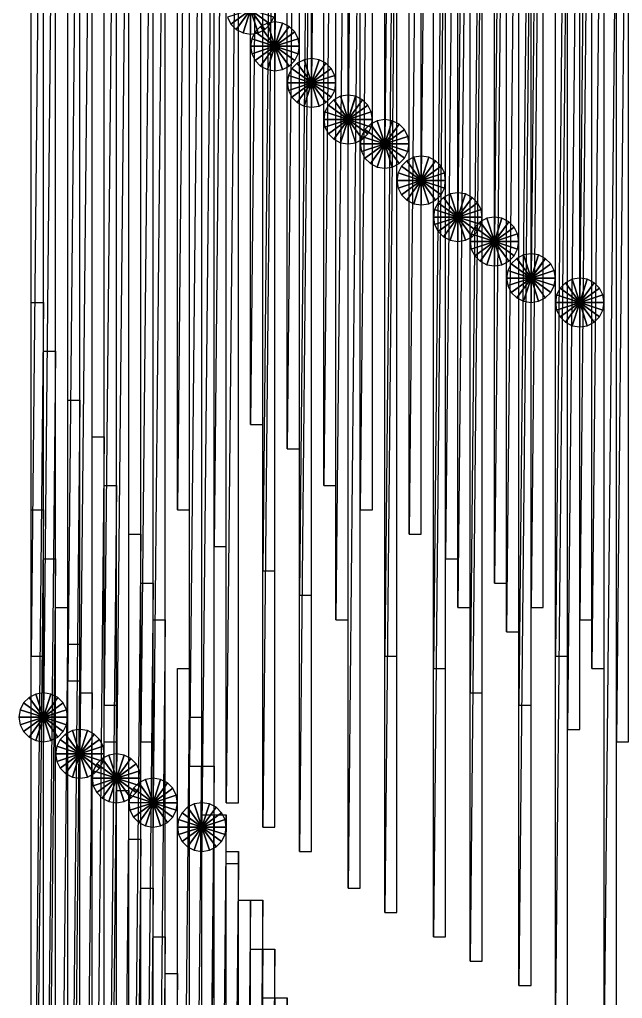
# Model space of a CAD drawing. Header units: metres. Extents: x -172 to 779, y -182 to 937.
# Drawn here: x 37 to 86.5, y 375 to 455.2 of the extents above; entities that cross this region are included whole.
import ezdxf

# ---------------------------------------------------------------- set-up
doc = ezdxf.new("R2010")
doc.units = ezdxf.units.M

msp = doc.modelspace()

# ---------------------------------------------------------------- linework, layer by layer
for points in [[(58, 453), (59, 453), (59, 554), (59.0001, 554.0001, 0.0001)], [(59, 554), (58, 453), (58, 554), (58.0001, 554.0001, 0.0001)], [(61, 450), (62, 450), (62, 551), (62.0001, 551.0001, 0.0001)], [(62, 551), (61, 450), (61, 551), (61.0001, 551.0001, 0.0001)], [(64, 447), (65, 447), (65, 548), (65.0001, 548.0001, 0.0001)], [(65, 548), (64, 447), (64, 548), (64.0001, 548.0001, 0.0001)], [(67, 445), (68, 445), (68, 546), (68.0001, 546.0001, 0.0001)], [(68, 546), (67, 445), (67, 546), (67.0001, 546.0001, 0.0001)], [(70, 442), (71, 442), (71, 543), (71.0001, 543.0001, 0.0001)], [(71, 543), (70, 442), (70, 543), (70.0001, 543.0001, 0.0001)], [(73, 439), (74, 439), (74, 540), (74.0001, 540.0001, 0.0001)], [(74, 540), (73, 439), (73, 540), (73.0001, 540.0001, 0.0001)], [(76, 437), (77, 437), (77, 538), (77.0001, 538.0001, 0.0001)], [(77, 538), (76, 437), (76, 538), (76.0001, 538.0001, 0.0001)], [(79, 434), (80, 434), (80, 535), (80.0001, 535.0001, 0.0001)], [(80, 535), (79, 434), (79, 535), (79.0001, 535.0001, 0.0001)], [(83, 432), (84, 432), (84, 533), (84.0001, 533.0001, 0.0001)], [(84, 533), (83, 432), (83, 533), (83.0001, 533.0001, 0.0001)], [(56, 422), (57, 422), (57, 523), (57.0001, 523.0001, 0.0001)], [(57, 523), (56, 422), (56, 523), (56.0001, 523.0001, 0.0001)], [(59, 420), (60, 420), (60, 521), (60.0001, 521.0001, 0.0001)], [(60, 521), (59, 420), (59, 521), (59.0001, 521.0001, 0.0001)], [(62, 417), (63, 417), (63, 518), (63.0001, 518.0001, 0.0001)], [(63, 518), (62, 417), (62, 518), (62.0001, 518.0001, 0.0001)], [(50, 415), (51, 415), (51, 516), (51.0001, 516.0001, 0.0001)], [(51, 516), (50, 415), (50, 516), (50.0001, 516.0001, 0.0001)], [(65, 415), (66, 415), (66, 516), (66.0001, 516.0001, 0.0001)], [(66, 516), (65, 415), (65, 516), (65.0001, 516.0001, 0.0001)], [(69, 413), (70, 413), (70, 514), (70.0001, 514.0001, 0.0001)], [(70, 514), (69, 413), (69, 514), (69.0001, 514.0001, 0.0001)], [(53, 412), (54, 412), (54, 513), (54.0001, 513.0001, 0.0001)], [(54, 513), (53, 412), (53, 513), (53.0001, 513.0001, 0.0001)], [(72, 411), (73, 411), (73, 512), (73.0001, 512.0001, 0.0001)], [(73, 512), (72, 411), (72, 512), (72.0001, 512.0001, 0.0001)], [(57, 410), (58, 410), (58, 511), (58.0001, 511.0001, 0.0001)], [(58, 511), (57, 410), (57, 511), (57.0001, 511.0001, 0.0001)], [(76, 409), (77, 409), (77, 510), (77.0001, 510.0001, 0.0001)], [(77, 510), (76, 409), (76, 510), (76.0001, 510.0001, 0.0001)], [(60, 408), (61, 408), (61, 509), (61.0001, 509.0001, 0.0001)], [(61, 509), (60, 408), (60, 509), (60.0001, 509.0001, 0.0001)], [(73, 407), (74, 407), (74, 508), (74.0001, 508.0001, 0.0001)], [(74, 508), (73, 407), (73, 508), (73.0001, 508.0001, 0.0001)], [(79, 407), (80, 407), (80, 508), (80.0001, 508.0001, 0.0001)], [(80, 508), (79, 407), (79, 508), (79.0001, 508.0001, 0.0001)], [(63, 406), (64, 406), (64, 507), (64.0001, 507.0001, 0.0001)], [(64, 507), (63, 406), (63, 507), (63.0001, 507.0001, 0.0001)], [(83, 406), (84, 406), (84, 507), (84.0001, 507.0001, 0.0001)], [(84, 507), (83, 406), (83, 507), (83.0001, 507.0001, 0.0001)], [(77, 405), (78, 405), (78, 506), (78.0001, 506.0001, 0.0001)], [(78, 506), (77, 405), (77, 506), (77.0001, 506.0001, 0.0001)], [(38, 403), (39, 403), (39, 504), (39.0001, 504.0001, 0.0001)], [(39, 504), (38, 403), (38, 504), (38.0001, 504.0001, 0.0001)], [(67, 403), (68, 403), (68, 504), (68.0001, 504.0001, 0.0001)], [(68, 504), (67, 403), (67, 504), (67.0001, 504.0001, 0.0001)], [(81, 403), (82, 403), (82, 504), (82.0001, 504.0001, 0.0001)], [(82, 504), (81, 403), (81, 504), (81.0001, 504.0001, 0.0001)], [(71, 402), (72, 402), (72, 503), (72.0001, 503.0001, 0.0001)], [(72, 503), (71, 402), (71, 503), (71.0001, 503.0001, 0.0001)], [(84, 402), (85, 402), (85, 503), (85.0001, 503.0001, 0.0001)], [(85, 503), (84, 402), (84, 503), (84.0001, 503.0001, 0.0001)], [(41, 401), (42, 401), (42, 502), (42.0001, 502.0001, 0.0001)], [(42, 502), (41, 401), (41, 502), (41.0001, 502.0001, 0.0001)], [(74, 400), (75, 400), (75, 501), (75.0001, 501.0001, 0.0001)], [(75, 501), (74, 400), (74, 501), (74.0001, 501.0001, 0.0001)], [(44, 399), (45, 399), (45, 500), (45.0001, 500.0001, 0.0001)], [(45, 500), (44, 399), (44, 500), (44.0001, 500.0001, 0.0001)], [(78, 399), (79, 399), (79, 500), (79.0001, 500.0001, 0.0001)], [(79, 500), (78, 399), (78, 500), (78.0001, 500.0001, 0.0001)], [(39, 398), (40, 398), (40, 499), (40.0001, 499.0001, 0.0001)], [(40, 499), (39, 398), (39, 499), (39.0001, 499.0001, 0.0001)], [(82, 397), (83, 397), (83, 498), (83.0001, 498.0001, 0.0001)], [(83, 498), (82, 397), (82, 498), (82.0001, 498.0001, 0.0001)], [(47, 396), (48, 396), (48, 497), (48.0001, 497.0001, 0.0001)], [(48, 497), (47, 396), (47, 497), (47.0001, 497.0001, 0.0001)], [(86, 396), (87, 396), (87, 497), (87.0001, 497.0001, 0.0001)], [(87, 497), (86, 396), (86, 497), (86.0001, 497.0001, 0.0001)], [(42, 395), (43, 395), (43, 496), (43.0001, 496.0001, 0.0001)], [(43, 496), (42, 395), (42, 496), (42.0001, 496.0001, 0.0001)], [(51, 394), (52, 394), (52, 495), (52.0001, 495.0001, 0.0001)], [(52, 495), (51, 394), (51, 495), (51.0001, 495.0001, 0.0001)], [(45, 393), (46, 393), (46, 494), (46.0001, 494.0001, 0.0001)], [(46, 494), (45, 393), (45, 494), (45.0001, 494.0001, 0.0001)], [(48, 391), (49, 391), (49, 492), (49.0001, 492.0001, 0.0001)], [(49, 492), (48, 391), (48, 492), (48.0001, 492.0001, 0.0001)], [(54, 391), (55, 391), (55, 492), (55.0001, 492.0001, 0.0001)], [(55, 492), (54, 391), (54, 492), (54.0001, 492.0001, 0.0001)], [(52, 389), (53, 389), (53, 490), (53.0001, 490.0001, 0.0001)], [(53, 490), (52, 389), (52, 490), (52.0001, 490.0001, 0.0001)], [(57, 389), (58, 389), (58, 490), (58.0001, 490.0001, 0.0001)], [(58, 490), (57, 389), (57, 490), (57.0001, 490.0001, 0.0001)], [(60, 387), (61, 387), (61, 488), (61.0001, 488.0001, 0.0001)], [(61, 488), (60, 387), (60, 488), (60.0001, 488.0001, 0.0001)], [(64, 384), (65, 384), (65, 485), (65.0001, 485.0001, 0.0001)], [(65, 485), (64, 384), (64, 485), (64.0001, 485.0001, 0.0001)], [(67, 382), (68, 382), (68, 483), (68.0001, 483.0001, 0.0001)], [(68, 483), (67, 382), (67, 483), (67.0001, 483.0001, 0.0001)], [(71, 380), (72, 380), (72, 481), (72.0001, 481.0001, 0.0001)], [(72, 481), (71, 380), (71, 481), (71.0001, 481.0001, 0.0001)], [(74, 378), (75, 378), (75, 479), (75.0001, 479.0001, 0.0001)], [(75, 479), (74, 378), (74, 479), (74.0001, 479.0001, 0.0001)], [(78, 376), (79, 376), (79, 477), (79.0001, 477.0001, 0.0001)], [(79, 477), (78, 376), (78, 477), (78.0001, 477.0001, 0.0001)], [(81, 374), (82, 374), (82, 475), (82.0001, 475.0001, 0.0001)], [(82, 475), (81, 374), (81, 475), (81.0001, 475.0001, 0.0001)], [(85, 372), (86, 372), (86, 473), (86.0001, 473.0001, 0.0001)], [(86, 473), (85, 372), (85, 473), (85.0001, 473.0001, 0.0001)], [(56, 456), (54.097885, 455.38196), (54.381966, 454.82443), (54.382065, 454.82452, 0.0001)], [(56, 456), (54.381966, 454.82443), (54.82443, 454.38196), (54.824528, 454.38205, 0.0001)], [(56, 456), (54.82443, 454.38196), (55.381966, 454.0979), (55.382065, 454.098, 0.0001)], [(56, 456), (55.381966, 454.0979), (56, 454), (56.0001, 454.0001, 0.0001)], [(56, 456), (56, 454), (56.618034, 454.0979), (56.618134, 454.098, 0.0001)], [(56, 456), (56.618034, 454.0979), (57.17557, 454.38196), (57.17567, 454.38205, 0.0001)], [(56, 456), (57.17557, 454.38196), (57.618034, 454.82443), (57.618134, 454.82452, 0.0001)], [(56, 456), (57.618034, 454.82443), (57.902115, 455.38196), (57.902214, 455.38205, 0.0001)], [(58, 453), (58, 455), (57.381966, 454.9021), (57.382065, 454.9022, 0.0001)], [(58, 453), (58.618034, 454.9021), (58, 455), (58.0001, 455.0001, 0.0001)], [(58, 453), (56.381966, 454.17557), (56.097885, 453.61804), (56.097984, 453.61813, 0.0001)], [(58, 453), (56.82443, 454.61804), (56.381966, 454.17557), (56.382065, 454.17566, 0.0001)], [(58, 453), (57.381966, 454.9021), (56.82443, 454.61804), (56.824528, 454.61813, 0.0001)], [(58, 453), (59.17557, 454.61804), (58.618034, 454.9021), (58.618134, 454.9022, 0.0001)], [(58, 453), (59.618034, 454.17557), (59.17557, 454.61804), (59.17567, 454.61813, 0.0001)], [(58, 453), (59.902115, 453.61804), (59.618034, 454.17557), (59.618134, 454.17566, 0.0001)], [(58, 453), (56.097885, 453.61804), (56, 453), (56.0001, 453.0001, 0.0001)], [(58, 453), (60, 453), (59.902115, 453.61804), (59.902214, 453.61813, 0.0001)], [(58, 453), (56, 453), (56.097885, 452.38196), (56.097984, 452.38205, 0.0001)], [(58, 453), (56.097885, 452.38196), (56.381966, 451.82443), (56.382065, 451.82452, 0.0001)], [(58, 453), (56.381966, 451.82443), (56.82443, 451.38196), (56.824528, 451.38205, 0.0001)], [(58, 453), (56.82443, 451.38196), (57.381966, 451.0979), (57.382065, 451.098, 0.0001)], [(58, 453), (57.381966, 451.0979), (58, 451), (58.0001, 451.0001, 0.0001)], [(58, 453), (59.902115, 452.38196), (60, 453), (60.0001, 453.0001, 0.0001)], [(58, 453), (58, 451), (58.618034, 451.0979), (58.618134, 451.098, 0.0001)], [(58, 453), (58.618034, 451.0979), (59.17557, 451.38196), (59.17567, 451.38205, 0.0001)], [(58, 453), (59.17557, 451.38196), (59.618034, 451.82443), (59.618134, 451.82452, 0.0001)], [(58, 453), (59.618034, 451.82443), (59.902115, 452.38196), (59.902214, 452.38205, 0.0001)], [(61, 450), (60.381966, 451.9021), (59.82443, 451.61804), (59.824528, 451.61813, 0.0001)], [(61, 450), (61, 452), (60.381966, 451.9021), (60.382065, 451.9022, 0.0001)], [(61, 450), (61.618034, 451.9021), (61, 452), (61.0001, 452.0001, 0.0001)], [(61, 450), (62.17557, 451.61804), (61.618034, 451.9021), (61.618134, 451.9022, 0.0001)], [(61, 450), (59.381966, 451.17557), (59.097885, 450.61804), (59.097984, 450.61813, 0.0001)], [(61, 450), (59.82443, 451.61804), (59.381966, 451.17557), (59.382065, 451.17566, 0.0001)], [(61, 450), (62.618034, 451.17557), (62.17557, 451.61804), (62.17567, 451.61813, 0.0001)], [(61, 450), (62.902115, 450.61804), (62.618034, 451.17557), (62.618134, 451.17566, 0.0001)], [(61, 450), (59.097885, 450.61804), (59, 450), (59.0001, 450.0001, 0.0001)], [(61, 450), (63, 450), (62.902115, 450.61804), (62.902214, 450.61813, 0.0001)], [(61, 450), (59, 450), (59.097885, 449.38196), (59.097984, 449.38205, 0.0001)], [(61, 450), (59.097885, 449.38196), (59.381966, 448.82443), (59.382065, 448.82452, 0.0001)], [(61, 450), (59.381966, 448.82443), (59.82443, 448.38196), (59.824528, 448.38205, 0.0001)], [(61, 450), (59.82443, 448.38196), (60.381966, 448.0979), (60.382065, 448.098, 0.0001)], [(61, 450), (60.381966, 448.0979), (61, 448), (61.0001, 448.0001, 0.0001)], [(61, 450), (62.902115, 449.38196), (63, 450), (63.0001, 450.0001, 0.0001)], [(61, 450), (61, 448), (61.618034, 448.0979), (61.618134, 448.098, 0.0001)], [(61, 450), (61.618034, 448.0979), (62.17557, 448.38196), (62.17567, 448.38205, 0.0001)], [(61, 450), (62.17557, 448.38196), (62.618034, 448.82443), (62.618134, 448.82452, 0.0001)], [(61, 450), (62.618034, 448.82443), (62.902115, 449.38196), (62.902214, 449.38205, 0.0001)], [(64, 447), (62.82443, 448.61804), (62.381966, 448.17557), (62.382065, 448.17566, 0.0001)], [(64, 447), (63.381966, 448.9021), (62.82443, 448.61804), (62.824528, 448.61813, 0.0001)], [(64, 447), (64, 449), (63.381966, 448.9021), (63.382065, 448.9022, 0.0001)], [(64, 447), (64.618034, 448.9021), (64, 449), (64.0001, 449.0001, 0.0001)], [(64, 447), (65.17557, 448.61804), (64.618034, 448.9021), (64.61813, 448.9022, 0.0001)], [(64, 447), (65.618034, 448.17557), (65.17557, 448.61804), (65.17567, 448.61813, 0.0001)], [(64, 447), (62.381966, 448.17557), (62.097885, 447.61804), (62.097984, 447.61813, 0.0001)], [(64, 447), (65.902115, 447.61804), (65.618034, 448.17557), (65.61813, 448.17566, 0.0001)], [(64, 447), (62.097885, 447.61804), (62, 447), (62.0001, 447.0001, 0.0001)], [(64, 447), (62, 447), (62.097885, 446.38196), (62.097984, 446.38205, 0.0001)], [(64, 447), (62.097885, 446.38196), (62.381966, 445.82443), (62.382065, 445.82452, 0.0001)], [(64, 447), (62.381966, 445.82443), (62.82443, 445.38196), (62.824528, 445.38205, 0.0001)], [(64, 447), (62.82443, 445.38196), (63.381966, 445.0979), (63.382065, 445.098, 0.0001)], [(64, 447), (63.381966, 445.0979), (64, 445), (64.0001, 445.0001, 0.0001)], [(64, 447), (66, 447), (65.902115, 447.61804), (65.902214, 447.61813, 0.0001)], [(64, 447), (65.902115, 446.38196), (66, 447), (66.0001, 447.0001, 0.0001)], [(64, 447), (64, 445), (64.618034, 445.0979), (64.61813, 445.098, 0.0001)], [(64, 447), (64.618034, 445.0979), (65.17557, 445.38196), (65.17567, 445.38205, 0.0001)], [(64, 447), (65.17557, 445.38196), (65.618034, 445.82443), (65.61813, 445.82452, 0.0001)], [(64, 447), (65.618034, 445.82443), (65.902115, 446.38196), (65.902214, 446.38205, 0.0001)], [(67, 445), (67, 447), (66.381966, 446.9021), (66.382065, 446.9022, 0.0001)], [(67, 445), (67.618034, 446.9021), (67, 447), (67.0001, 447.0001, 0.0001)], [(67, 445), (65.381966, 446.17557), (65.097885, 445.61804), (65.097984, 445.61813, 0.0001)], [(67, 445), (65.82443, 446.61804), (65.381966, 446.17557), (65.382065, 446.17566, 0.0001)], [(67, 445), (66.381966, 446.9021), (65.82443, 446.61804), (65.82453, 446.61813, 0.0001)], [(67, 445), (68.17557, 446.61804), (67.618034, 446.9021), (67.61813, 446.9022, 0.0001)], [(67, 445), (68.618034, 446.17557), (68.17557, 446.61804), (68.17567, 446.61813, 0.0001)], [(67, 445), (68.902115, 445.61804), (68.618034, 446.17557), (68.61813, 446.17566, 0.0001)], [(67, 445), (65.097885, 445.61804), (65, 445), (65.0001, 445.0001, 0.0001)], [(67, 445), (69, 445), (68.902115, 445.61804), (68.902214, 445.61813, 0.0001)], [(67, 445), (65, 445), (65.097885, 444.38196), (65.097984, 444.38205, 0.0001)], [(67, 445), (65.097885, 444.38196), (65.381966, 443.82443), (65.382065, 443.82452, 0.0001)], [(67, 445), (65.381966, 443.82443), (65.82443, 443.38196), (65.82453, 443.38205, 0.0001)], [(67, 445), (65.82443, 443.38196), (66.381966, 443.0979), (66.382065, 443.098, 0.0001)], [(67, 445), (66.381966, 443.0979), (67, 443), (67.0001, 443.0001, 0.0001)], [(67, 445), (68.902115, 444.38196), (69, 445), (69.0001, 445.0001, 0.0001)], [(67, 445), (67, 443), (67.618034, 443.0979), (67.61813, 443.098, 0.0001)], [(67, 445), (67.618034, 443.0979), (68.17557, 443.38196), (68.17567, 443.38205, 0.0001)], [(67, 445), (68.17557, 443.38196), (68.618034, 443.82443), (68.61813, 443.82452, 0.0001)], [(67, 445), (68.618034, 443.82443), (68.902115, 444.38196), (68.902214, 444.38205, 0.0001)], [(70, 442), (69.381966, 443.9021), (68.82443, 443.61804), (68.82453, 443.61813, 0.0001)], [(70, 442), (70, 444), (69.381966, 443.9021), (69.382065, 443.9022, 0.0001)], [(70, 442), (70.618034, 443.9021), (70, 444), (70.0001, 444.0001, 0.0001)], [(70, 442), (71.17557, 443.61804), (70.618034, 443.9021), (70.61813, 443.9022, 0.0001)], [(70, 442), (68.381966, 443.17557), (68.097885, 442.61804), (68.097984, 442.61813, 0.0001)], [(70, 442), (68.82443, 443.61804), (68.381966, 443.17557), (68.382065, 443.17566, 0.0001)], [(70, 442), (71.618034, 443.17557), (71.17557, 443.61804), (71.17567, 443.61813, 0.0001)], [(70, 442), (71.902115, 442.61804), (71.618034, 443.17557), (71.61813, 443.17566, 0.0001)], [(70, 442), (68.097885, 442.61804), (68, 442), (68.0001, 442.0001, 0.0001)], [(70, 442), (72, 442), (71.902115, 442.61804), (71.902214, 442.61813, 0.0001)], [(70, 442), (68, 442), (68.097885, 441.38196), (68.097984, 441.38205, 0.0001)], [(70, 442), (68.097885, 441.38196), (68.381966, 440.82443), (68.382065, 440.82452, 0.0001)], [(70, 442), (68.381966, 440.82443), (68.82443, 440.38196), (68.82453, 440.38205, 0.0001)], [(70, 442), (68.82443, 440.38196), (69.381966, 440.0979), (69.382065, 440.098, 0.0001)], [(70, 442), (69.381966, 440.0979), (70, 440), (70.0001, 440.0001, 0.0001)], [(70, 442), (71.902115, 441.38196), (72, 442), (72.0001, 442.0001, 0.0001)], [(70, 442), (70, 440), (70.618034, 440.0979), (70.61813, 440.098, 0.0001)], [(70, 442), (70.618034, 440.0979), (71.17557, 440.38196), (71.17567, 440.38205, 0.0001)], [(70, 442), (71.17557, 440.38196), (71.618034, 440.82443), (71.61813, 440.82452, 0.0001)], [(70, 442), (71.618034, 440.82443), (71.902115, 441.38196), (71.902214, 441.38205, 0.0001)], [(73, 439), (71.82443, 440.61804), (71.381966, 440.17557), (71.382065, 440.17566, 0.0001)], [(73, 439), (72.381966, 440.9021), (71.82443, 440.61804), (71.82453, 440.61813, 0.0001)], [(73, 439), (73, 441), (72.381966, 440.9021), (72.382065, 440.9022, 0.0001)], [(73, 439), (73.618034, 440.9021), (73, 441), (73.0001, 441.0001, 0.0001)], [(73, 439), (74.17557, 440.61804), (73.618034, 440.9021), (73.61813, 440.9022, 0.0001)], [(73, 439), (74.618034, 440.17557), (74.17557, 440.61804), (74.17567, 440.61813, 0.0001)], [(73, 439), (71.381966, 440.17557), (71.097885, 439.61804), (71.097984, 439.61813, 0.0001)], [(73, 439), (74.902115, 439.61804), (74.618034, 440.17557), (74.61813, 440.17566, 0.0001)], [(73, 439), (71.097885, 439.61804), (71, 439), (71.0001, 439.0001, 0.0001)], [(73, 439), (71, 439), (71.097885, 438.38196), (71.097984, 438.38205, 0.0001)], [(73, 439), (71.097885, 438.38196), (71.381966, 437.82443), (71.382065, 437.82452, 0.0001)], [(73, 439), (71.381966, 437.82443), (71.82443, 437.38196), (71.82453, 437.38205, 0.0001)], [(73, 439), (71.82443, 437.38196), (72.381966, 437.0979), (72.382065, 437.098, 0.0001)], [(73, 439), (72.381966, 437.0979), (73, 437), (73.0001, 437.0001, 0.0001)], [(73, 439), (75, 439), (74.902115, 439.61804), (74.902214, 439.61813, 0.0001)], [(73, 439), (74.902115, 438.38196), (75, 439), (75.0001, 439.0001, 0.0001)], [(73, 439), (73, 437), (73.618034, 437.0979), (73.61813, 437.098, 0.0001)], [(73, 439), (73.618034, 437.0979), (74.17557, 437.38196), (74.17567, 437.38205, 0.0001)], [(73, 439), (74.17557, 437.38196), (74.618034, 437.82443), (74.61813, 437.82452, 0.0001)], [(73, 439), (74.618034, 437.82443), (74.902115, 438.38196), (74.902214, 438.38205, 0.0001)], [(76, 437), (75.381966, 438.9021), (74.82443, 438.61804), (74.82453, 438.61813, 0.0001)], [(76, 437), (76, 439), (75.381966, 438.9021), (75.382065, 438.9022, 0.0001)], [(76, 437), (76.618034, 438.9021), (76, 439), (76.0001, 439.0001, 0.0001)], [(76, 437), (77.17557, 438.61804), (76.618034, 438.9021), (76.61813, 438.9022, 0.0001)], [(76, 437), (74.381966, 438.17557), (74.097885, 437.61804), (74.097984, 437.61813, 0.0001)], [(76, 437), (74.82443, 438.61804), (74.381966, 438.17557), (74.382065, 438.17566, 0.0001)], [(76, 437), (77.618034, 438.17557), (77.17557, 438.61804), (77.17567, 438.61813, 0.0001)], [(76, 437), (77.902115, 437.61804), (77.618034, 438.17557), (77.61813, 438.17566, 0.0001)], [(76, 437), (74.097885, 437.61804), (74, 437), (74.0001, 437.0001, 0.0001)], [(76, 437), (78, 437), (77.902115, 437.61804), (77.902214, 437.61813, 0.0001)], [(76, 437), (74, 437), (74.097885, 436.38196), (74.097984, 436.38205, 0.0001)], [(76, 437), (74.097885, 436.38196), (74.381966, 435.82443), (74.382065, 435.82452, 0.0001)], [(76, 437), (74.381966, 435.82443), (74.82443, 435.38196), (74.82453, 435.38205, 0.0001)], [(76, 437), (74.82443, 435.38196), (75.381966, 435.0979), (75.382065, 435.098, 0.0001)], [(76, 437), (75.381966, 435.0979), (76, 435), (76.0001, 435.0001, 0.0001)], [(76, 437), (77.902115, 436.38196), (78, 437), (78.0001, 437.0001, 0.0001)], [(76, 437), (76, 435), (76.618034, 435.0979), (76.61813, 435.098, 0.0001)], [(76, 437), (76.618034, 435.0979), (77.17557, 435.38196), (77.17567, 435.38205, 0.0001)], [(76, 437), (77.17557, 435.38196), (77.618034, 435.82443), (77.61813, 435.82452, 0.0001)], [(76, 437), (77.618034, 435.82443), (77.902115, 436.38196), (77.902214, 436.38205, 0.0001)], [(79, 434), (78.381966, 435.9021), (77.82443, 435.61804), (77.82453, 435.61813, 0.0001)], [(79, 434), (79, 436), (78.381966, 435.9021), (78.382065, 435.9022, 0.0001)], [(79, 434), (79.618034, 435.9021), (79, 436), (79.0001, 436.0001, 0.0001)], [(79, 434), (80.17557, 435.61804), (79.618034, 435.9021), (79.61813, 435.9022, 0.0001)], [(79, 434), (77.381966, 435.17557), (77.097885, 434.61804), (77.097984, 434.61813, 0.0001)], [(79, 434), (77.82443, 435.61804), (77.381966, 435.17557), (77.382065, 435.17566, 0.0001)], [(79, 434), (80.618034, 435.17557), (80.17557, 435.61804), (80.17567, 435.61813, 0.0001)], [(79, 434), (80.902115, 434.61804), (80.618034, 435.17557), (80.61813, 435.17566, 0.0001)], [(79, 434), (77.097885, 434.61804), (77, 434), (77.0001, 434.0001, 0.0001)], [(79, 434), (81, 434), (80.902115, 434.61804), (80.902214, 434.61813, 0.0001)], [(79, 434), (77, 434), (77.097885, 433.38196), (77.097984, 433.38205, 0.0001)], [(79, 434), (77.097885, 433.38196), (77.381966, 432.82443), (77.382065, 432.82452, 0.0001)], [(79, 434), (77.381966, 432.82443), (77.82443, 432.38196), (77.82453, 432.38205, 0.0001)], [(79, 434), (77.82443, 432.38196), (78.381966, 432.0979), (78.382065, 432.098, 0.0001)], [(79, 434), (78.381966, 432.0979), (79, 432), (79.0001, 432.0001, 0.0001)], [(79, 434), (80.902115, 433.38196), (81, 434), (81.0001, 434.0001, 0.0001)], [(79, 434), (79, 432), (79.618034, 432.0979), (79.61813, 432.098, 0.0001)], [(79, 434), (79.618034, 432.0979), (80.17557, 432.38196), (80.17567, 432.38205, 0.0001)], [(79, 434), (80.17557, 432.38196), (80.618034, 432.82443), (80.61813, 432.82452, 0.0001)], [(79, 434), (80.618034, 432.82443), (80.902115, 433.38196), (80.902214, 433.38205, 0.0001)], [(83, 432), (81.82443, 433.61804), (81.381966, 433.17557), (81.382065, 433.17566, 0.0001)], [(83, 432), (82.381966, 433.9021), (81.82443, 433.61804), (81.82453, 433.61813, 0.0001)], [(83, 432), (83, 434), (82.381966, 433.9021), (82.382065, 433.9022, 0.0001)], [(83, 432), (83.618034, 433.9021), (83, 434), (83.0001, 434.0001, 0.0001)], [(83, 432), (84.17557, 433.61804), (83.618034, 433.9021), (83.61813, 433.9022, 0.0001)], [(83, 432), (84.618034, 433.17557), (84.17557, 433.61804), (84.17567, 433.61813, 0.0001)], [(83, 432), (81.097885, 432.61804), (81, 432), (81.0001, 432.0001, 0.0001)], [(83, 432), (81.381966, 433.17557), (81.097885, 432.61804), (81.097984, 432.61813, 0.0001)], [(83, 432), (84.902115, 432.61804), (84.618034, 433.17557), (84.61813, 433.17566, 0.0001)], [(83, 432), (85, 432), (84.902115, 432.61804), (84.902214, 432.61813, 0.0001)], [(38, 331), (39, 331), (39, 432), (39.0001, 432.0001, 0.0001)], [(39, 432), (38, 331), (38, 432), (38.0001, 432.0001, 0.0001)], [(83, 432), (81, 432), (81.097885, 431.38196), (81.097984, 431.38205, 0.0001)], [(83, 432), (81.097885, 431.38196), (81.381966, 430.82443), (81.382065, 430.82452, 0.0001)], [(83, 432), (81.381966, 430.82443), (81.82443, 430.38196), (81.82453, 430.38205, 0.0001)], [(83, 432), (81.82443, 430.38196), (82.381966, 430.0979), (82.382065, 430.098, 0.0001)], [(83, 432), (82.381966, 430.0979), (83, 430), (83.0001, 430.0001, 0.0001)], [(83, 432), (84.902115, 431.38196), (85, 432), (85.0001, 432.0001, 0.0001)], [(83, 432), (83, 430), (83.618034, 430.0979), (83.61813, 430.098, 0.0001)], [(83, 432), (83.618034, 430.0979), (84.17557, 430.38196), (84.17567, 430.38205, 0.0001)], [(83, 432), (84.17557, 430.38196), (84.618034, 430.82443), (84.61813, 430.82452, 0.0001)], [(83, 432), (84.618034, 430.82443), (84.902115, 431.38196), (84.902214, 431.38205, 0.0001)], [(39, 327), (40, 327), (40, 428), (40.0001, 428.0001, 0.0001)], [(40, 428), (39, 327), (39, 428), (39.0001, 428.0001, 0.0001)], [(41, 323), (42, 323), (42, 424), (42.0001, 424.0001, 0.0001)], [(42, 424), (41, 323), (41, 424), (41.0001, 424.0001, 0.0001)], [(43, 320), (44, 320), (44, 421), (44.0001, 421.0001, 0.0001)], [(44, 421), (43, 320), (43, 421), (43.0001, 421.0001, 0.0001)], [(44, 316), (45, 316), (45, 417), (45.0001, 417.0001, 0.0001)], [(45, 417), (44, 316), (44, 417), (44.0001, 417.0001, 0.0001)], [(38, 314), (39, 314), (39, 415), (39.0001, 415.0001, 0.0001)], [(39, 415), (38, 314), (38, 415), (38.0001, 415.0001, 0.0001)], [(46, 312), (47, 312), (47, 413), (47.0001, 413.0001, 0.0001)], [(47, 413), (46, 312), (46, 413), (46.0001, 413.0001, 0.0001)], [(39, 310), (40, 310), (40, 411), (40.0001, 411.0001, 0.0001)], [(40, 411), (39, 310), (39, 411), (39.0001, 411.0001, 0.0001)], [(47, 308), (48, 308), (48, 409), (48.0001, 409.0001, 0.0001)], [(48, 409), (47, 308), (47, 409), (47.0001, 409.0001, 0.0001)], [(40, 306), (41, 306), (41, 407), (41.0001, 407.0001, 0.0001)], [(41, 407), (40, 306), (40, 407), (40.0001, 407.0001, 0.0001)], [(48, 305), (49, 305), (49, 406), (49.0001, 406.0001, 0.0001)], [(49, 406), (48, 305), (48, 406), (48.0001, 406.0001, 0.0001)], [(41, 303), (42, 303), (42, 404), (42.0001, 404.0001, 0.0001)], [(42, 404), (41, 303), (41, 404), (41.0001, 404.0001, 0.0001)], [(50, 301), (51, 301), (51, 402), (51.0001, 402.0001, 0.0001)], [(51, 402), (50, 301), (50, 402), (50.0001, 402.0001, 0.0001)], [(39, 398), (37.82443, 399.61804), (37.381966, 399.17557), (37.382065, 399.17566, 0.0001)], [(39, 398), (38.381966, 399.9021), (37.82443, 399.61804), (37.824528, 399.61813, 0.0001)], [(39, 398), (39, 400), (38.381966, 399.9021), (38.382065, 399.9022, 0.0001)], [(39, 398), (39.618034, 399.9021), (39, 400), (39.0001, 400.0001, 0.0001)], [(39, 398), (40.17557, 399.61804), (39.618034, 399.9021), (39.618134, 399.9022, 0.0001)], [(39, 398), (40.618034, 399.17557), (40.17557, 399.61804), (40.17567, 399.61813, 0.0001)], [(42, 299), (43, 299), (43, 400), (43.0001, 400.0001, 0.0001)], [(43, 400), (42, 299), (42, 400), (42.0001, 400.0001, 0.0001)], [(39, 398), (37.381966, 399.17557), (37.097885, 398.61804), (37.097984, 398.61813, 0.0001)], [(39, 398), (40.902115, 398.61804), (40.618034, 399.17557), (40.618134, 399.17566, 0.0001)], [(39, 398), (37.097885, 398.61804), (37, 398), (37.0001, 398.0001, 0.0001)], [(39, 398), (37, 398), (37.097885, 397.38196), (37.097984, 397.38205, 0.0001)], [(39, 398), (37.097885, 397.38196), (37.381966, 396.82443), (37.382065, 396.82452, 0.0001)], [(39, 398), (37.381966, 396.82443), (37.82443, 396.38196), (37.824528, 396.38205, 0.0001)], [(39, 398), (37.82443, 396.38196), (38.381966, 396.0979), (38.382065, 396.098, 0.0001)], [(39, 398), (38.381966, 396.0979), (39, 396), (39.0001, 396.0001, 0.0001)], [(39, 398), (41, 398), (40.902115, 398.61804), (40.902214, 398.61813, 0.0001)], [(39, 398), (40.902115, 397.38196), (41, 398), (41.0001, 398.0001, 0.0001)], [(39, 398), (39, 396), (39.618034, 396.0979), (39.618134, 396.098, 0.0001)], [(39, 398), (39.618034, 396.0979), (40.17557, 396.38196), (40.17567, 396.38205, 0.0001)], [(39, 398), (40.17557, 396.38196), (40.618034, 396.82443), (40.618134, 396.82452, 0.0001)], [(39, 398), (40.618034, 396.82443), (40.902115, 397.38196), (40.902214, 397.38205, 0.0001)], [(51, 297), (52, 297), (52, 398), (52.0001, 398.0001, 0.0001)], [(52, 398), (51, 297), (51, 398), (51.0001, 398.0001, 0.0001)], [(42, 395), (40.82443, 396.61804), (40.381966, 396.17557), (40.382065, 396.17566, 0.0001)], [(42, 395), (41.381966, 396.9021), (40.82443, 396.61804), (40.824528, 396.61813, 0.0001)], [(42, 395), (42, 397), (41.381966, 396.9021), (41.382065, 396.9022, 0.0001)], [(42, 395), (42.618034, 396.9021), (42, 397), (42.0001, 397.0001, 0.0001)], [(42, 395), (43.17557, 396.61804), (42.618034, 396.9021), (42.618134, 396.9022, 0.0001)], [(42, 395), (43.618034, 396.17557), (43.17557, 396.61804), (43.17567, 396.61813, 0.0001)], [(42, 395), (40.097885, 395.61804), (40, 395), (40.0001, 395.0001, 0.0001)], [(42, 395), (40.381966, 396.17557), (40.097885, 395.61804), (40.097984, 395.61813, 0.0001)], [(42, 395), (43.902115, 395.61804), (43.618034, 396.17557), (43.618134, 396.17566, 0.0001)], [(42, 395), (44, 395), (43.902115, 395.61804), (43.902214, 395.61813, 0.0001)], [(44, 295), (45, 295), (45, 396), (45.0001, 396.0001, 0.0001)], [(45, 396), (44, 295), (44, 396), (44.0001, 396.0001, 0.0001)], [(42, 395), (40, 395), (40.097885, 394.38196), (40.097984, 394.38205, 0.0001)], [(42, 395), (40.097885, 394.38196), (40.381966, 393.82443), (40.382065, 393.82452, 0.0001)], [(42, 395), (40.381966, 393.82443), (40.82443, 393.38196), (40.824528, 393.38205, 0.0001)], [(42, 395), (40.82443, 393.38196), (41.381966, 393.0979), (41.382065, 393.098, 0.0001)], [(42, 395), (41.381966, 393.0979), (42, 393), (42.0001, 393.0001, 0.0001)], [(42, 395), (43.902115, 394.38196), (44, 395), (44.0001, 395.0001, 0.0001)], [(42, 395), (42, 393), (42.618034, 393.0979), (42.618134, 393.098, 0.0001)], [(42, 395), (42.618034, 393.0979), (43.17557, 393.38196), (43.17567, 393.38205, 0.0001)], [(42, 395), (43.17557, 393.38196), (43.618034, 393.82443), (43.618134, 393.82452, 0.0001)], [(42, 395), (43.618034, 393.82443), (43.902115, 394.38196), (43.902214, 394.38205, 0.0001)], [(45, 393), (44.381966, 394.9021), (43.82443, 394.61804), (43.824528, 394.61813, 0.0001)], [(45, 393), (45, 395), (44.381966, 394.9021), (44.382065, 394.9022, 0.0001)], [(45, 393), (45.618034, 394.9021), (45, 395), (45.0001, 395.0001, 0.0001)], [(45, 393), (46.17557, 394.61804), (45.618034, 394.9021), (45.618134, 394.9022, 0.0001)], [(45, 393), (43.381966, 394.17557), (43.097885, 393.61804), (43.097984, 393.61813, 0.0001)], [(45, 393), (43.82443, 394.61804), (43.381966, 394.17557), (43.382065, 394.17566, 0.0001)], [(45, 393), (46.618034, 394.17557), (46.17557, 394.61804), (46.17567, 394.61813, 0.0001)], [(45, 393), (46.902115, 393.61804), (46.618034, 394.17557), (46.618134, 394.17566, 0.0001)], [(52, 293), (53, 293), (53, 394), (53.0001, 394.0001, 0.0001)], [(53, 394), (52, 293), (52, 394), (52.0001, 394.0001, 0.0001)], [(45, 393), (43.097885, 393.61804), (43, 393), (43.0001, 393.0001, 0.0001)], [(45, 393), (47, 393), (46.902115, 393.61804), (46.902214, 393.61813, 0.0001)], [(45, 393), (43, 393), (43.097885, 392.38196), (43.097984, 392.38205, 0.0001)], [(45, 393), (43.097885, 392.38196), (43.381966, 391.82443), (43.382065, 391.82452, 0.0001)], [(45, 393), (43.381966, 391.82443), (43.82443, 391.38196), (43.824528, 391.38205, 0.0001)], [(45, 393), (43.82443, 391.38196), (44.381966, 391.0979), (44.382065, 391.098, 0.0001)], [(45, 393), (44.381966, 391.0979), (45, 391), (45.0001, 391.0001, 0.0001)], [(45, 393), (46.902115, 392.38196), (47, 393), (47.0001, 393.0001, 0.0001)], [(45, 393), (45, 391), (45.618034, 391.0979), (45.618134, 391.098, 0.0001)], [(45, 393), (45.618034, 391.0979), (46.17557, 391.38196), (46.17567, 391.38205, 0.0001)], [(45, 393), (46.17557, 391.38196), (46.618034, 391.82443), (46.618134, 391.82452, 0.0001)], [(45, 393), (46.618034, 391.82443), (46.902115, 392.38196), (46.902214, 392.38205, 0.0001)], [(48, 391), (46.82443, 392.61804), (46.381966, 392.17557), (46.382065, 392.17566, 0.0001)], [(48, 391), (47.381966, 392.9021), (46.82443, 392.61804), (46.824528, 392.61813, 0.0001)], [(48, 391), (48, 393), (47.381966, 392.9021), (47.382065, 392.9022, 0.0001)], [(48, 391), (48.618034, 392.9021), (48, 393), (48.0001, 393.0001, 0.0001)], [(48, 391), (49.17557, 392.61804), (48.618034, 392.9021), (48.618134, 392.9022, 0.0001)], [(48, 391), (49.618034, 392.17557), (49.17557, 392.61804), (49.17567, 392.61813, 0.0001)], [(45, 291), (46, 291), (46, 392), (46.0001, 392.0001, 0.0001)], [(46, 392), (45, 291), (45, 392), (45.0001, 392.0001, 0.0001)], [(48, 391), (46.097885, 391.61804), (46, 391), (46.0001, 391.0001, 0.0001)], [(48, 391), (46.381966, 392.17557), (46.097885, 391.61804), (46.097984, 391.61813, 0.0001)], [(48, 391), (49.902115, 391.61804), (49.618034, 392.17557), (49.618134, 392.17566, 0.0001)], [(48, 391), (50, 391), (49.902115, 391.61804), (49.902214, 391.61813, 0.0001)], [(48, 391), (46, 391), (46.097885, 390.38196), (46.097984, 390.38205, 0.0001)], [(48, 391), (46.097885, 390.38196), (46.381966, 389.82443), (46.382065, 389.82452, 0.0001)], [(48, 391), (46.381966, 389.82443), (46.82443, 389.38196), (46.824528, 389.38205, 0.0001)], [(48, 391), (46.82443, 389.38196), (47.381966, 389.0979), (47.382065, 389.098, 0.0001)], [(48, 391), (47.381966, 389.0979), (48, 389), (48.0001, 389.0001, 0.0001)], [(48, 391), (49.902115, 390.38196), (50, 391), (50.0001, 391.0001, 0.0001)], [(48, 391), (48, 389), (48.618034, 389.0979), (48.618134, 389.098, 0.0001)], [(48, 391), (48.618034, 389.0979), (49.17557, 389.38196), (49.17567, 389.38205, 0.0001)], [(48, 391), (49.17557, 389.38196), (49.618034, 389.82443), (49.618134, 389.82452, 0.0001)], [(48, 391), (49.618034, 389.82443), (49.902115, 390.38196), (49.902214, 390.38205, 0.0001)], [(52, 389), (51.381966, 390.9021), (50.82443, 390.61804), (50.824528, 390.61813, 0.0001)], [(52, 389), (52, 391), (51.381966, 390.9021), (51.382065, 390.9022, 0.0001)], [(52, 389), (52.618034, 390.9021), (52, 391), (52.0001, 391.0001, 0.0001)], [(52, 389), (53.17557, 390.61804), (52.618034, 390.9021), (52.618134, 390.9022, 0.0001)], [(52, 389), (50.381966, 390.17557), (50.097885, 389.61804), (50.097984, 389.61813, 0.0001)], [(52, 389), (50.82443, 390.61804), (50.381966, 390.17557), (50.382065, 390.17566, 0.0001)], [(52, 389), (53.618034, 390.17557), (53.17557, 390.61804), (53.17567, 390.61813, 0.0001)], [(52, 389), (53.902115, 389.61804), (53.618034, 390.17557), (53.618134, 390.17566, 0.0001)], [(52, 289), (53, 289), (53, 390), (53.0001, 390.0001, 0.0001)], [(53, 390), (52, 289), (52, 390), (52.0001, 390.0001, 0.0001)], [(53, 289), (54, 289), (54, 390), (54.0001, 390.0001, 0.0001)], [(54, 390), (53, 289), (53, 390), (53.0001, 390.0001, 0.0001)], [(52, 389), (50.097885, 389.61804), (50, 389), (50.0001, 389.0001, 0.0001)], [(52, 389), (54, 389), (53.902115, 389.61804), (53.902214, 389.61813, 0.0001)], [(52, 389), (50, 389), (50.097885, 388.38196), (50.097984, 388.38205, 0.0001)], [(52, 389), (50.097885, 388.38196), (50.381966, 387.82443), (50.382065, 387.82452, 0.0001)], [(52, 389), (50.381966, 387.82443), (50.82443, 387.38196), (50.824528, 387.38205, 0.0001)], [(52, 389), (50.82443, 387.38196), (51.381966, 387.0979), (51.382065, 387.098, 0.0001)], [(52, 389), (51.381966, 387.0979), (52, 387), (52.0001, 387.0001, 0.0001)], [(52, 389), (53.902115, 388.38196), (54, 389), (54.0001, 389.0001, 0.0001)], [(52, 389), (52, 387), (52.618034, 387.0979), (52.618134, 387.098, 0.0001)], [(52, 389), (52.618034, 387.0979), (53.17557, 387.38196), (53.17567, 387.38205, 0.0001)], [(52, 389), (53.17557, 387.38196), (53.618034, 387.82443), (53.618134, 387.82452, 0.0001)], [(52, 389), (53.618034, 387.82443), (53.902115, 388.38196), (53.902214, 388.38205, 0.0001)], [(46, 287), (47, 287), (47, 388), (47.0001, 388.0001, 0.0001)], [(47, 388), (46, 287), (46, 388), (46.0001, 388.0001, 0.0001)], [(54, 286), (55, 286), (55, 387), (55.0001, 387.0001, 0.0001)], [(55, 387), (54, 286), (54, 387), (54.0001, 387.0001, 0.0001)], [(54, 285), (55, 285), (55, 386), (55.0001, 386.0001, 0.0001)], [(55, 386), (54, 285), (54, 386), (54.0001, 386.0001, 0.0001)], [(47, 283), (48, 283), (48, 384), (48.0001, 384.0001, 0.0001)], [(48, 384), (47, 283), (47, 384), (47.0001, 384.0001, 0.0001)], [(55, 282), (56, 282), (56, 383), (56.0001, 383.0001, 0.0001)], [(56, 383), (55, 282), (55, 383), (55.0001, 383.0001, 0.0001)], [(56, 282), (57, 282), (57, 383), (57.0001, 383.0001, 0.0001)], [(57, 383), (56, 282), (56, 383), (56.0001, 383.0001, 0.0001)], [(48, 279), (49, 279), (49, 380), (49.0001, 380.0001, 0.0001)], [(49, 380), (48, 279), (48, 380), (48.0001, 380.0001, 0.0001)], [(56, 278), (57, 278), (57, 379), (57.0001, 379.0001, 0.0001)], [(57, 379), (56, 278), (56, 379), (56.0001, 379.0001, 0.0001)], [(57, 278), (58, 278), (58, 379), (58.0001, 379.0001, 0.0001)], [(58, 379), (57, 278), (57, 379), (57.0001, 379.0001, 0.0001)], [(49, 276), (50, 276), (50, 377), (50.0001, 377.0001, 0.0001)], [(50, 377), (49, 276), (49, 377), (49.0001, 377.0001, 0.0001)], [(57, 274), (58, 274), (58, 375), (58.0001, 375.0001, 0.0001)], [(58, 375), (57, 274), (57, 375), (57.0001, 375.0001, 0.0001)], [(58, 274), (59, 274), (59, 375), (59.0001, 375.0001, 0.0001)], [(59, 375), (58, 274), (58, 375), (58.0001, 375.0001, 0.0001)]]:
    msp.add_3dface(points)

doc.saveas('drawing.dxf')
